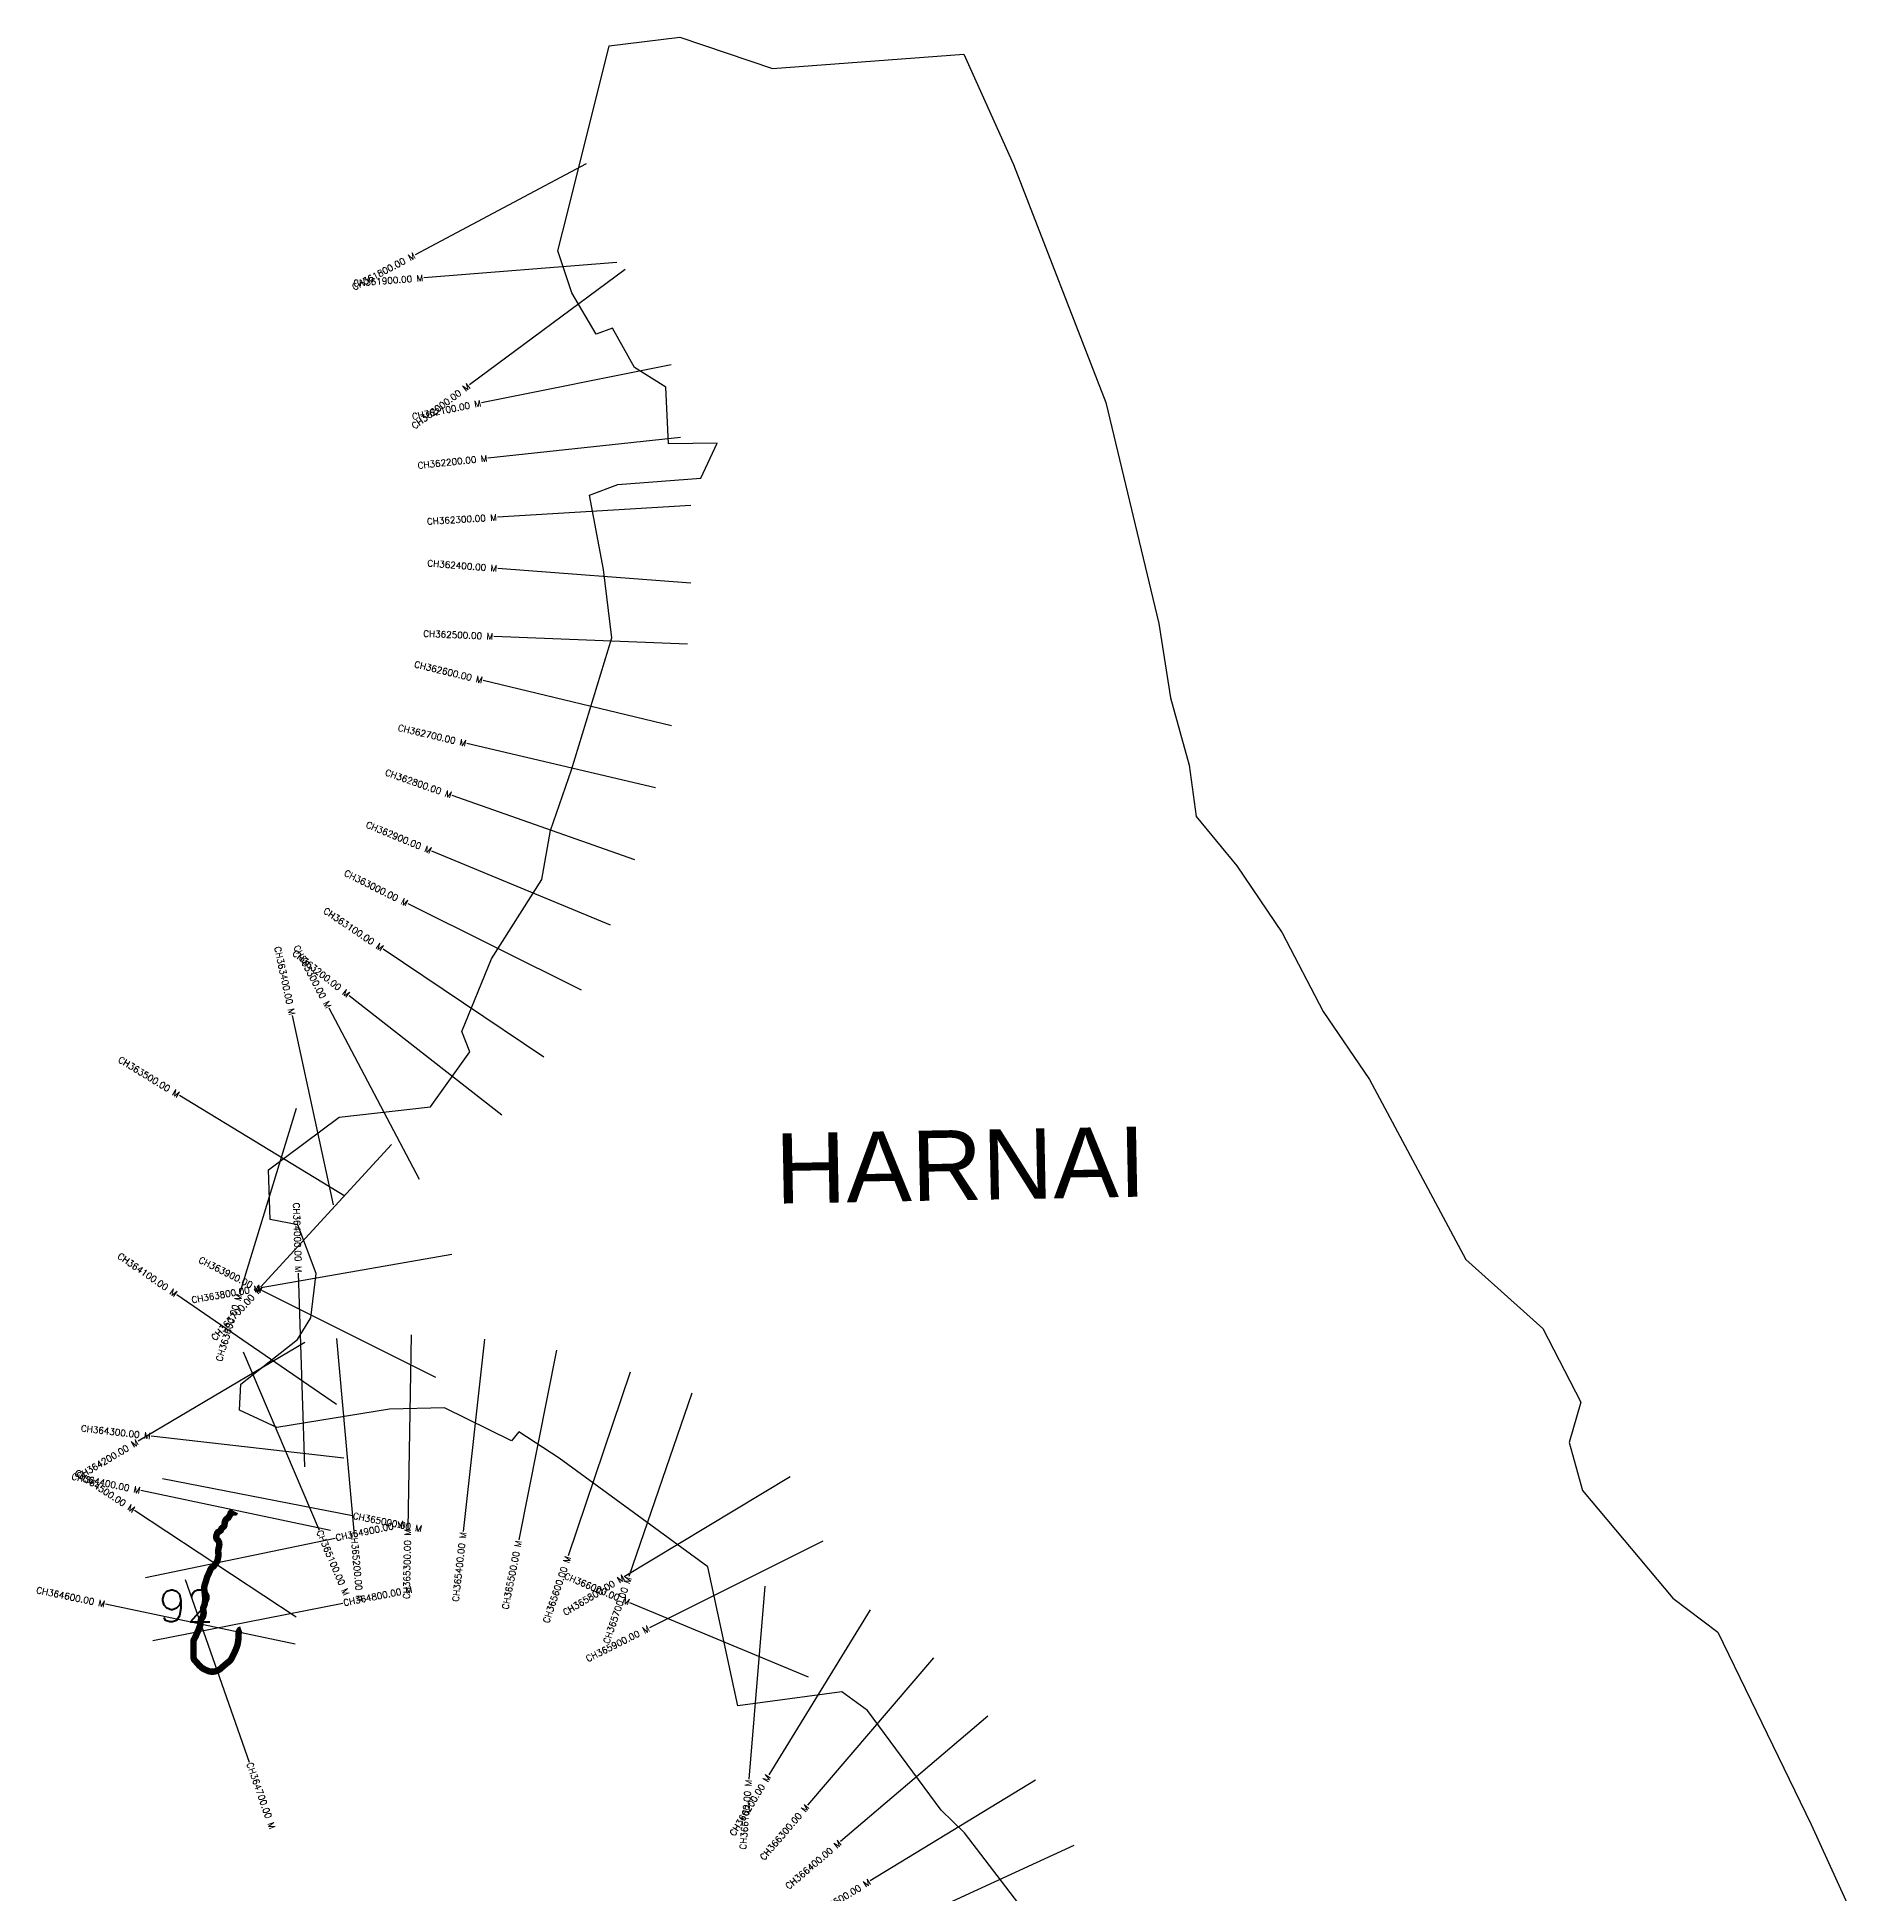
# Model space of a CAD drawing. Header units: metres. Extents: x 297192 to 300643, y 1967922 to 1972555.
# Drawn here: x 297192 to 300023, y 1969676 to 1972555 of the extents above; entities that cross this region are included whole.
import ezdxf
from ezdxf.enums import TextEntityAlignment as Align

# ---------------------------------------------------------------- set-up
doc = ezdxf.new("R2010")
doc.units = ezdxf.units.M
doc.header["$MEASUREMENT"] = 0
for name, color, linetype in [('CS', 134, 'Continuous'), ('CSMark', 6, 'Continuous'), ('UNPROTECTED', 10, 'Continuous'), ('VILLAGE NAME', 250, 'Continuous')]:
    doc.layers.add(name, color=color, linetype=linetype)
doc.styles.get("Standard").update_dxf_attribs({"font": 'simplex.shx'})

msp = doc.modelspace()

# ---------------------------------------------------------------- linework, layer by layer
at = {"color": 6, "flags": 128}
for points in [[(298763, 1969596), (298628.2, 1969772.4), (298592.3, 1969807.3), (298478, 1969962), (298438.2, 1969990.7), (298277.3, 1969969.3), (298230.9, 1970184.2), (298000.4, 1970352.9), (297938.1, 1970393.9), (297926.4, 1970379.7), (297822.6, 1970430.7), (297737.4, 1970429), (297563.1, 1970400.6), (297505.1, 1970427.1), (297507.2, 1970467.3), (297595.3, 1970536.6), (297615.5, 1970570.1), (297623.8, 1970639), (297595.6, 1970714.3), (297552.7, 1970722.9), (297550.3, 1970799.9), (297659.7, 1970881.4), (297800.9, 1970897.3), (297862.2, 1970982.3), (297849.4, 1971013.9), (297895.6, 1971126.8), (297973.8, 1971249.7), (297986.8, 1971325.5), (298019.5, 1971419.3), (298081.8, 1971624), (298069.1, 1971729.9), (298047.4, 1971845.2), (298091.5, 1971861.6), (298220.1, 1971871.6), (298245.1, 1971925.9), (298169.9, 1971924.7), (298165.5, 1972012.4), (298117, 1972042.8), (298082.9, 1972103.7), (298057.6, 1972094.6), (298020.2, 1972158.4), (297998.5, 1972223.6), (298014.1, 1972284.6), (298077.7, 1972541.6), (298187.3, 1972554.8)], [(298187.3, 1972554.8), (298331, 1972506.4)], [(298331, 1972506.4), (298627.5, 1972528.3), (298704.4, 1972357.7), (298847.3, 1971988.9), (298929.5, 1971646.2), (298947.4, 1971531.2), (298976.4, 1971426.6), (298987.3, 1971347.1), (299050.5, 1971270.6), (299120.3, 1971166.9), (299184, 1971045.1), (299255.7, 1970939.6), (299405, 1970660.8), (299524.5, 1970554), (299583.3, 1970439.7), (299565.2, 1970377), (299585.7, 1970302.7), (299725.5, 1970136.1), (299795.4, 1970083), (299940.2, 1969785.1), (300023.1, 1969602.8)]]:
    msp.add_lwpolyline(points, dxfattribs=at)
at = {"layer": 'CS'}
for p, q in [((298042.3, 1972358.3), (297777.3, 1972217.7)), ((298089.7, 1972205.5), (297790.7, 1972182)), ((298102.5, 1972194.7), (297861.5, 1972016)), ((298174.1, 1972047.3), (297880, 1971988.1)), ((298188.4, 1971934.5), (297890.1, 1971902.6)), ((298204.2, 1971828.9), (297904.8, 1971810.9)), ((298204.5, 1971708.6), (297905.4, 1971731.4)), ((298199, 1971614.1), (297899.2, 1971626.3)), ((298174.3, 1971487.6), (297882.6, 1971557.9)), ((298149.5, 1971391.7), (297857.5, 1971460.1)), ((298117.6, 1971280), (297834.7, 1971379.8)), ((298080.2, 1971178.6), (297803.1, 1971293.6)), ((298035, 1971078), (297766.4, 1971211.8)), ((297976.5, 1970974), (297727.6, 1971141.5)), ((297911.4, 1970884.3), (297675.3, 1971069.5)), ((297650.7, 1970745.4), (297587.2, 1971038.6)), ((297784.1, 1970784.9), (297644, 1971050.2)), ((297668.4, 1970758.7), (297412.2, 1970914.8)), ((297592.9, 1970894.6), (297505.1, 1970607.7)), ((297740.8, 1970839), (297537.9, 1970617.9)), ((297834.2, 1970668.7), (297538.7, 1970616.8)), ((297606.4, 1970339.6), (297596.7, 1970639.5)), ((297655.5, 1970435.8), (297408.3, 1970605.7)), ((297809.3, 1970477.9), (297541, 1970612.1)), ((297771.2, 1970544), (297765.8, 1970244)), ((297606.3, 1970532), (297348.2, 1970379.1)), ((297510.8, 1970517.5), (297628.4, 1970241.5)), ((297655.4, 1970538.5), (297682.2, 1970239.7)), ((297884.7, 1970537.4), (297851.8, 1970239.3)), ((297996.1, 1970520.4), (297937.9, 1970226.1)), ((298110.3, 1970485.9), (298014.6, 1970201.6)), ((298205.7, 1970453.4), (298108.6, 1970169.6)), ((297666.6, 1970353), (297368.5, 1970387)), ((297385.7, 1970321.2), (297680.2, 1970264)), ((298358.3, 1970323.8), (298101.2, 1970169.1)), ((297646, 1970241), (297352.3, 1970302.5)), ((297593.2, 1970106.5), (297342.7, 1970271.6)), ((297359.5, 1970167.9), (297653.2, 1970229.1)), ((298408.8, 1970224.4), (298140.5, 1970090.1)), ((297420.8, 1970164.9), (297520.3, 1969881.9)), ((298319.3, 1970154.4), (298294.1, 1969855.4)), ((297591.5, 1970064.8), (297297.8, 1970126.4)), ((297370.8, 1970070.4), (297665.2, 1970128.4)), ((298386.9, 1970013.5), (298110, 1970128.9)), ((298482.1, 1970117.9), (298325.2, 1969862.1)), ((298580.3, 1970043.2), (298385.4, 1969815.2)), ((298664.7, 1969953), (298436.2, 1969758.6)), ((298738.4, 1969854.1), (298482.3, 1969697.7)), ((298797.7, 1969752.6), (298525.1, 1969627.3))]:
    msp.add_line(p, q, dxfattribs=at)
at = {"layer": 'UNPROTECTED', "const_width": 10, "flags": 128}
msp.add_lwpolyline([(297498.6, 1970269.8), (297498.1, 1970268.8), (297496.4, 1970268.5), (297495.2, 1970268.7), (297493.8, 1970268.8), (297492.2, 1970268.5), (297491.4, 1970267.6), (297490.9, 1970265.8), (297487.9, 1970260.5), (297486.2, 1970259.5), (297484.6, 1970258.3), (297483.3, 1970256.4), (297482.4, 1970253.7), (297481.9, 1970248.9), (297481.2, 1970247.2), (297479.7, 1970245.7), (297478.1, 1970244.7), (297476.9, 1970243.1), (297476.1, 1970240.9), (297474.6, 1970239.7), (297473, 1970238.7), (297471.6, 1970238), (297470.5, 1970236.4), (297469.7, 1970234), (297469.2, 1970231.5), (297469.1, 1970229.6), (297469.8, 1970227.7), (297472.3, 1970225), (297473.5, 1970222.5), (297474, 1970219.4), (297473.5, 1970215.9), (297472.6, 1970212.6), (297472.2, 1970209), (297472.7, 1970201.9), (297470.9, 1970193.4), (297467.7, 1970188.6), (297465.3, 1970185.4), (297461.7, 1970182.6), (297460.3, 1970180.6), (297459.4, 1970178.1), (297457.1, 1970173.1), (297455.2, 1970169.2), (297453, 1970161.5), (297451, 1970155.7), (297450.4, 1970151.1), (297451.1, 1970146.2), (297451.7, 1970140.2), (297452.1, 1970135.7), (297452, 1970132.2), (297451.2, 1970126.3), (297449.6, 1970122.4), (297448.8, 1970119.7), (297449.3, 1970116.3), (297449.7, 1970113.3), (297449.4, 1970110.4), (297448.3, 1970106.8), (297446.9, 1970105), (297445.6, 1970102.7), (297444.8, 1970098.5), (297444.7, 1970095.8), (297444.2, 1970093.6), (297443.1, 1970090.6), (297441.2, 1970085.7), (297439.5, 1970081.9), (297437.7, 1970077.6), (297435.5, 1970073.3), (297434.3, 1970071.2), (297434, 1970068.6), (297433.8, 1970064.1), (297434, 1970057.8), (297433.9, 1970049.7), (297434.1, 1970043.4), (297434.7, 1970041.1), (297436.2, 1970039), (297439.8, 1970035.3), (297442, 1970032.5), (297446.9, 1970027.9), (297452.1, 1970025), (297457.8, 1970022.6), (297462.2, 1970021.9), (297467, 1970022.2), (297471.2, 1970023.6), (297475, 1970025.9), (297479.1, 1970029.5), (297485.6, 1970035.1), (297488.4, 1970037.2), (297490.4, 1970039), (297492.2, 1970041.4), (297494.3, 1970045.3), (297496.9, 1970050.5), (297500.3, 1970058.3), (297502.1, 1970063.6), (297503.1, 1970069.3), (297503.6, 1970073.2), (297503.8, 1970076.7), (297503.8, 1970080.5), (297504.1, 1970083.6), (297505, 1970085.6), (297506, 1970086.8), (297507.9, 1970087.5)], dxfattribs=at)

# ---------------------------------------------------------------- texts
at = {"insert": (297380, 1970149), "char_height": 50, "attachment_point": 1}
msp.add_mtext_dynamic_manual_height_columns('92', width=70.183, gutter_width=1, heights=[0], dxfattribs=at)
at = {"layer": 'CSMark'}
for s, rotation, p in [('CH361800.00 M', 27.9289, (297776.4, 1972217.3)), ('CH361900.00 M', 4.5023, (297789.7, 1972181.9)), ('CH362000.00 M', 36.5415, (297860.7, 1972015.4)), ('CH362100.00 M', 11.3866, (297879, 1971987.9)), ('CH362200.00 M', 6.0933, (297889.1, 1971902.5)), ('CH362300.00 M', 3.4549, (297903.8, 1971810.8)), ('CH362400.00 M', 355.6463, (297904.4, 1971731.5)), ('CH362500.00 M', 357.6617, (297898.2, 1971626.3)), ('CH362600.00 M', 346.449, (297881.7, 1971558.1)), ('CH362700.00 M', 346.8097, (297856.5, 1971460.4)), ('CH362800.00 M', 340.5857, (297833.7, 1971380.1)), ('CH362900.00 M', 337.4725, (297802.1, 1971293.9)), ('CH363000.00 M', 333.5149, (297765.5, 1971212.2)), ('CH363100.00 M', 326.0623, (297726.8, 1971142.1)), ('CH363400.00 M', 282.2358, (297586.9, 1971039.6)), ('CH363200.00 M', 321.8897, (297674.5, 1971070.1)), ('CH363300.00 M', 297.843, (297643.5, 1971051)), ('CH363500.00 M', 328.6558, (297411.3, 1970915.3)), ('CH364000.00 M', 271.8579, (297596.7, 1970640.5)), ('CH364100.00 M', 325.4877, (297407.4, 1970606.3)), ('CH363900.00 M', 333.4215, (297540.1, 1970612.6)), ('CH363800.00 M', 9.9654, (297537.8, 1970616.6)), ('CH363700.00 M', 47.4542, (297537.3, 1970617.2)), ('CH363600.00 M', 72.9804, (297504.8, 1970606.8)), ('CH364300.00 M', 353.5048, (297367.5, 1970387.1)), ('CH364200.00 M', 30.6412, (297347.4, 1970378.6)), ('CH364400.00 M', 348.1801, (297351.4, 1970302.7)), ('CH364500.00 M', 326.603, (297341.9, 1970272.1)), ('CH365300.00 M', 88.9726, (297765.8, 1970243)), ('CH365400.00 M', 83.7016, (297851.7, 1970238.3)), ('CH365500.00 M', 78.8146, (297937.7, 1970225.1)), ('CH365600.00 M', 71.4061, (298014.3, 1970200.6)), ('CH365800.00 M', 31.0356, (298100.4, 1970168.6)), ('CH366000.00 M', 337.3695, (298109.1, 1970129.3)), ('CH364600.00 M', 348.1549, (297296.9, 1970126.6)), ('CH365700.00 M', 71.1142, (298108.2, 1970168.6)), ('CH365900.00 M', 26.579, (298139.6, 1970089.7)), ('CH366200.00 M', 58.4717, (298324.7, 1969861.3)), ('CH366100.00 M', 85.1823, (298294, 1969854.4)), ('CH366300.00 M', 49.4876, (298384.7, 1969814.4)), ('CH366400.00 M', 40.3915, (298435.5, 1969758)), ('CH366500.00 M', 31.4058, (298481.5, 1969697.2))]:
    msp.add_text(s, height=10, rotation=rotation, dxfattribs=at).set_placement(p, align=Align.MIDDLE_RIGHT)
for s, rotation, p in [('CH365000.00 M', 348.9959, (297681.2, 1970263.8)), ('CH365100.00 M', 293.0789, (297628.8, 1970240.6)), ('CH364900.00 M', 11.7577, (297654.2, 1970229.3)), ('CH365200.00 M', 275.1319, (297682.3, 1970238.7)), ('CH364800.00 M', 11.1464, (297666.2, 1970128.6)), ('CH364700.00 M', 289.3602, (297520.6, 1969881))]:
    msp.add_text(s, height=10, rotation=rotation, dxfattribs=at).set_placement(p, align=Align.MIDDLE_LEFT)
at = {"layer": 'VILLAGE NAME', "insert": (298334.1, 1970855.9), "char_height": 108.748, "attachment_point": 1, "rotation": 1.1028}
msp.add_mtext_dynamic_manual_height_columns('{\\fArial|b0|i0|c0|p34;HARNAI}', width=1571.314, gutter_width=543.7, heights=[0], dxfattribs=at)

doc.saveas('drawing.dxf')
